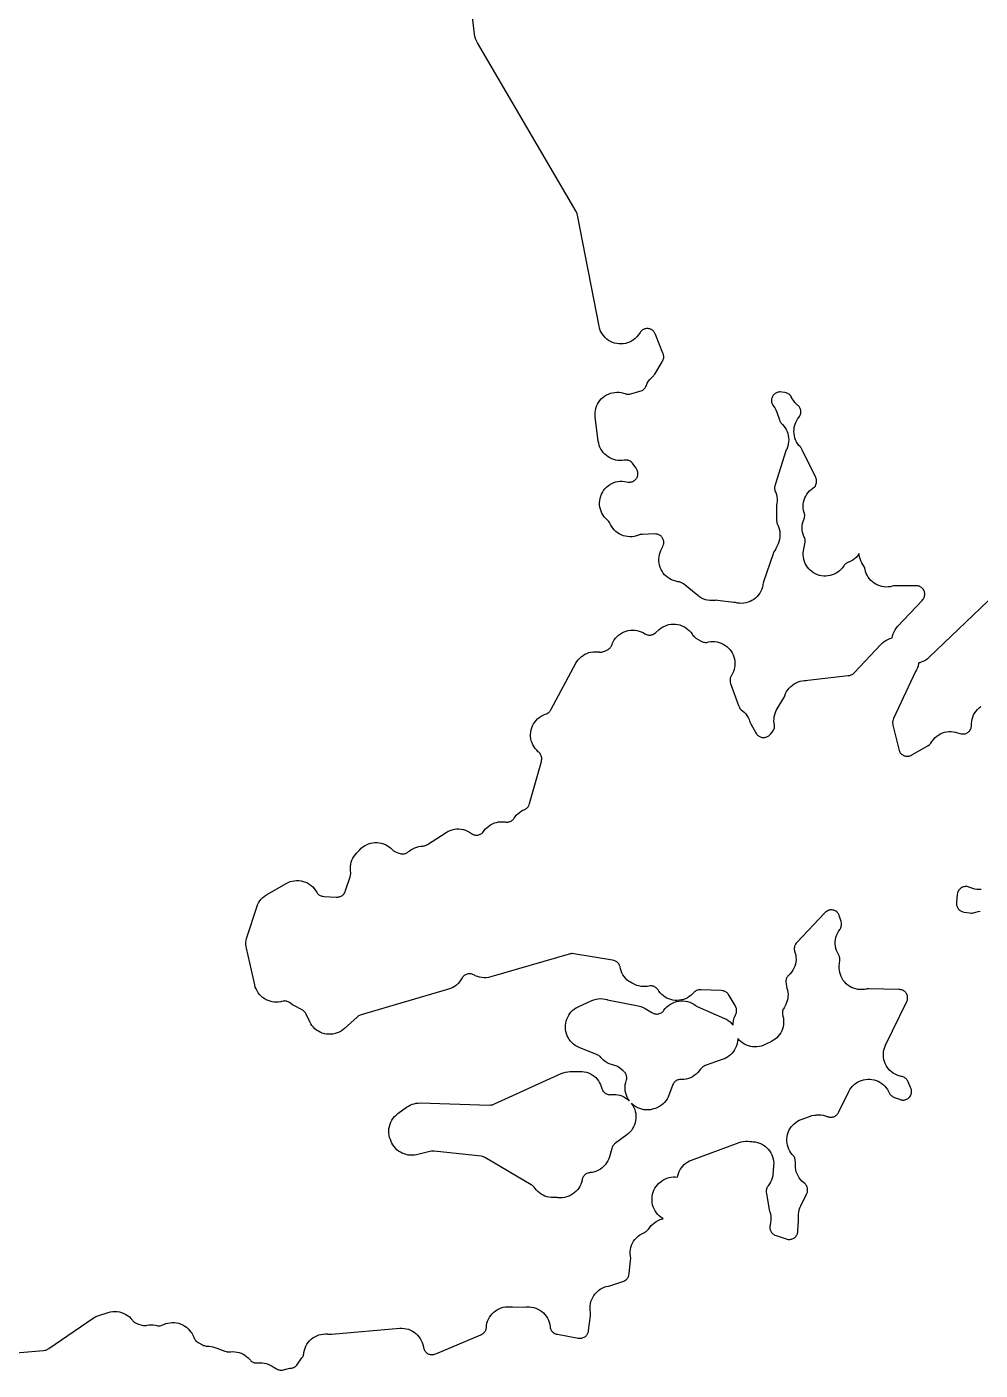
# Model space of a CAD drawing. Header units: metres. Extents: x 0 to 400, y 0 to 202.
# Drawn here: x 344.25 to 372.25, y 122.13 to 161.58 of the extents above; entities that cross this region are included whole.
import ezdxf

# ---------------------------------------------------------------- set-up
doc = ezdxf.new("R2010")
doc.units = ezdxf.units.M

msp = doc.modelspace()

# ---------------------------------------------------------------- linework, layer by layer
for points in [[(343.338, 122.5886), (344.738, 122.7046), (344.779, 122.7106), (344.807, 122.7176), (344.832, 122.7266), (344.857, 122.7386), (344.894, 122.7606), (346.193, 123.6506), (346.248, 123.6846), (346.307, 123.7126), (346.368, 123.7346), (346.643, 123.8196), (346.707, 123.8356), (346.772, 123.8456), (346.838, 123.8486), (346.904, 123.8446), (346.969, 123.8346), (347.033, 123.8176), (347.095, 123.7936), (347.154, 123.7646), (347.209, 123.7286), (347.261, 123.6876), (347.308, 123.6416), (347.351, 123.5916), (347.361, 123.5776), (347.38, 123.5576), (347.4, 123.5396), (347.418, 123.5256), (347.443, 123.5116), (347.464, 123.5016), (347.499, 123.4896), (347.63, 123.4496), (347.67, 123.4396), (347.693, 123.4366), (347.717, 123.4356), (347.741, 123.4366), (347.769, 123.4406), (347.785, 123.4446), (347.845, 123.4526), (347.905, 123.4556), (347.965, 123.4526), (348.025, 123.4446), (348.065, 123.4346), (348.098, 123.4296), (348.126, 123.4276), (348.146, 123.4276), (348.17, 123.4306), (348.193, 123.4356), (348.216, 123.4436), (348.263, 123.4646), (348.27, 123.4676), (348.273, 123.4696), (348.333, 123.4926), (348.395, 123.5096), (348.458, 123.5206), (348.522, 123.5256), (348.586, 123.5236), (348.65, 123.5156), (348.713, 123.5016), (348.773, 123.4806), (348.832, 123.4546), (348.888, 123.4226), (348.94, 123.3856), (348.988, 123.3426), (349.032, 123.2956), (349.071, 123.2446), (349.082, 123.2286), (349.118, 123.1686), (349.144, 123.1126), (349.148, 123.1056), (349.152, 123.0946), (349.168, 123.0576), (349.181, 123.0346), (349.193, 123.0166), (349.208, 122.9996), (349.231, 122.9776), (349.251, 122.9626), (349.283, 122.9416), (349.408, 122.8706), (349.443, 122.8536), (349.465, 122.8456), (349.492, 122.8376), (349.519, 122.8326), (349.537, 122.8316), (349.544, 122.8316), (349.602, 122.8306), (349.66, 122.8236), (349.717, 122.8126), (349.772, 122.7956), (349.826, 122.7746), (349.827, 122.7736), (350.069, 122.6836), (350.106, 122.6716), (350.131, 122.6666), (350.158, 122.6636), (350.183, 122.6626), (350.239, 122.6676), (350.297, 122.6706), (350.299, 122.6706), (350.362, 122.6676), (350.424, 122.6586), (350.485, 122.6436), (350.544, 122.6226), (350.601, 122.5956), (350.656, 122.5636), (350.706, 122.5266), (350.753, 122.4846), (350.796, 122.4386), (350.815, 122.4156), (350.831, 122.3996), (350.851, 122.3836), (350.871, 122.3716), (350.893, 122.3596), (350.916, 122.3506), (350.938, 122.3446), (350.963, 122.3396), (350.987, 122.3376), (351.013, 122.3386), (351.032, 122.3406), (351.095, 122.3446), (351.158, 122.3426), (351.221, 122.3346), (351.282, 122.3206), (351.342, 122.2996), (351.4, 122.2746), (351.455, 122.2426), (351.489, 122.2206), (351.583, 122.1676), (351.619, 122.1486), (351.641, 122.1396), (351.665, 122.1326), (351.687, 122.1286), (351.71, 122.1266), (351.738, 122.1276), (351.761, 122.1296), (351.786, 122.1346), (351.828, 122.1476), (351.843, 122.1516), (351.866, 122.1596), (351.936, 122.1756), (351.978, 122.1796), (351.985, 122.1806), (352.032, 122.1866), (352.055, 122.1916), (352.078, 122.1996), (352.099, 122.2086), (352.121, 122.2216), (352.143, 122.2376), (352.16, 122.2516), (352.177, 122.2696), (352.202, 122.3026), (352.331, 122.4866), (352.352, 122.5186), (352.363, 122.5416), (352.372, 122.5656), (352.379, 122.5886), (352.383, 122.6126), (352.387, 122.6486), (352.401, 122.7116), (352.421, 122.7726), (352.447, 122.8316), (352.478, 122.8886), (352.515, 122.9406), (352.557, 122.9896), (352.604, 123.0346), (352.655, 123.0746), (352.709, 123.1086), (352.767, 123.1376), (352.828, 123.1606), (352.89, 123.1766), (352.954, 123.1876), (353.018, 123.1916), (353.082, 123.1896), (353.114, 123.1846), (353.152, 123.1826), (353.195, 123.1836), (355.202, 123.3546), (355.266, 123.3566), (355.331, 123.3526), (355.394, 123.3416), (355.456, 123.3256), (355.517, 123.3026), (355.574, 123.2736), (355.629, 123.2396), (355.679, 123.1996), (355.726, 123.1556), (355.768, 123.1066), (355.805, 123.0546), (355.837, 122.9986), (355.863, 122.9396), (355.882, 122.8776), (355.896, 122.8156), (355.901, 122.7836), (355.908, 122.7586), (355.917, 122.7346), (355.928, 122.7126), (355.941, 122.6906), (355.956, 122.6706), (355.97, 122.6546), (355.989, 122.6386), (356.011, 122.6216), (356.032, 122.6096), (356.053, 122.5996), (356.077, 122.5916), (356.1, 122.5856), (356.125, 122.5826), (356.15, 122.5816), (356.173, 122.5826), (356.201, 122.5876), (356.223, 122.5926), (356.259, 122.6056), (357.582, 123.1646), (357.617, 123.1806), (357.637, 123.1926), (357.655, 123.2066), (357.674, 123.2246), (357.692, 123.2436), (357.706, 123.2616), (357.718, 123.2816), (357.728, 123.3026), (357.737, 123.3276), (357.743, 123.3516), (357.747, 123.3726), (357.747, 123.3756), (357.753, 123.4396), (357.766, 123.5026), (357.785, 123.5636), (357.81, 123.6226), (357.84, 123.6796), (357.876, 123.7326), (357.917, 123.7816), (357.963, 123.8266), (358.013, 123.8666), (358.067, 123.9016), (358.124, 123.9316), (358.183, 123.9556), (358.245, 123.9736), (358.308, 123.9846), (358.372, 123.9906), (358.436, 123.9896), (358.511, 123.9846), (358.856, 123.9806), (358.92, 123.9836), (358.93, 123.9836), (358.946, 123.9856), (359.011, 123.9856), (359.076, 123.9786), (359.14, 123.9646), (359.202, 123.9446), (359.262, 123.9186), (359.319, 123.8866), (359.372, 123.8496), (359.421, 123.8066), (359.466, 123.7586), (359.506, 123.7076), (359.54, 123.6516), (359.569, 123.5936), (359.591, 123.5326), (359.608, 123.4696), (359.618, 123.4046), (359.618, 123.3976), (359.624, 123.3706), (359.632, 123.3436), (359.64, 123.3226), (359.65, 123.3026), (359.663, 123.2826), (359.679, 123.2636), (359.696, 123.2456), (359.715, 123.2296), (359.733, 123.2166), (359.752, 123.2056), (359.777, 123.1946), (359.8, 123.1866), (359.837, 123.1786), (360.442, 123.0686), (360.481, 123.0626), (360.502, 123.0626), (360.527, 123.0636), (360.551, 123.0676), (360.574, 123.0736), (360.594, 123.0806), (360.617, 123.0916), (360.639, 123.1036), (360.657, 123.1176), (360.676, 123.1336), (360.69, 123.1496), (360.708, 123.1726), (360.72, 123.1916), (360.729, 123.2106), (360.739, 123.2346), (360.744, 123.2556), (360.751, 123.2956), (360.808, 123.7256), (360.811, 123.7636), (360.811, 123.7856), (360.808, 123.8126), (360.807, 123.8176), (360.796, 123.8826), (360.792, 123.9476), (360.795, 124.0136), (360.804, 124.0776), (360.82, 124.1416), (360.842, 124.2036), (360.87, 124.2626), (360.904, 124.3186), (360.943, 124.3706), (360.988, 124.4186), (361.037, 124.4626), (361.09, 124.5006), (361.147, 124.5326), (361.207, 124.5596), (361.269, 124.5796), (361.327, 124.5926), (361.333, 124.5936), (361.371, 124.6036), (361.752, 124.7266), (361.788, 124.7406), (361.808, 124.7506), (361.832, 124.7646), (361.851, 124.7786), (361.867, 124.7936), (361.883, 124.8116), (361.896, 124.8286), (361.908, 124.8506), (361.92, 124.8736), (361.929, 124.8976), (361.934, 124.9166), (361.94, 124.9546), (361.984, 125.3526), (361.987, 125.3946), (361.986, 125.4176), (361.979, 125.4696), (361.979, 125.4716), (361.979, 125.4726), (361.973, 125.5376), (361.973, 125.6026), (361.98, 125.6686), (361.994, 125.7326), (362.014, 125.7946), (362.041, 125.8556), (362.073, 125.9126), (362.111, 125.9656), (362.154, 126.0156), (362.202, 126.0606), (362.255, 126.0996), (362.311, 126.1346), (362.37, 126.1626), (362.406, 126.1776), (362.426, 126.1886), (362.445, 126.2016), (362.465, 126.2186), (362.484, 126.2376), (362.508, 126.2666), (362.548, 126.3206), (362.589, 126.3706), (362.634, 126.4156), (362.684, 126.4566), (362.737, 126.4926), (362.794, 126.5226), (362.854, 126.5476), (362.915, 126.5656), (362.945, 126.5716), (362.927, 126.5816), (362.875, 126.6166), (362.826, 126.6566), (362.782, 126.7016), (362.742, 126.7496), (362.707, 126.8026), (362.704, 126.8076), (362.675, 126.8626), (362.65, 126.9206), (362.632, 126.9806), (362.619, 127.0426), (362.613, 127.1056), (362.613, 127.1686), (362.618, 127.2306), (362.63, 127.2926), (362.648, 127.3526), (362.671, 127.4116), (362.7, 127.4676), (362.735, 127.5196), (362.774, 127.5696), (362.818, 127.6146), (362.833, 127.6286), (362.882, 127.6696), (362.935, 127.7066), (362.992, 127.7376), (363.051, 127.7626), (363.112, 127.7816), (363.176, 127.7946), (363.24, 127.8016), (363.304, 127.8016), (363.362, 127.7966), (363.37, 127.8366), (363.387, 127.8976), (363.411, 127.9576), (363.44, 128.0146), (363.475, 128.0676), (363.515, 128.1176), (363.559, 128.1636), (363.608, 128.2046), (363.661, 128.2416), (363.717, 128.2726), (363.776, 128.2976), (365.17, 128.8136), (365.232, 128.8326), (365.295, 128.8456), (365.36, 128.8526), (365.424, 128.8526), (365.489, 128.8466), (365.545, 128.8386), (365.581, 128.8366), (365.644, 128.8286), (365.707, 128.8156), (365.768, 128.7956), (365.827, 128.7706), (365.883, 128.7386), (365.935, 128.7026), (365.984, 128.6606), (366.028, 128.6146), (366.068, 128.5636), (366.102, 128.5096), (366.131, 128.4526), (366.154, 128.3926), (366.171, 128.3316), (366.182, 128.2676), (366.187, 128.2046), (366.185, 128.1396), (366.177, 128.0766), (366.169, 128.0286), (366.167, 128.0036), (366.168, 127.9596), (366.166, 127.8956), (366.158, 127.8316), (366.144, 127.7686), (366.124, 127.7086), (366.098, 127.6496), (366.066, 127.5936), (366.029, 127.5416), (366.012, 127.5196), (365.999, 127.5006), (365.988, 127.4786), (365.979, 127.4536), (365.972, 127.4296), (365.968, 127.4036), (365.966, 127.3806), (365.967, 127.3566), (365.972, 127.3146), (366.057, 126.8316), (366.066, 126.7926), (366.073, 126.7746), (366.09, 126.7126), (366.102, 126.6496), (366.107, 126.5856), (366.106, 126.5226), (366.098, 126.4586), (366.084, 126.3966), (366.079, 126.3776), (366.075, 126.3536), (366.074, 126.3316), (366.075, 126.3066), (366.078, 126.2786), (366.083, 126.2556), (366.091, 126.2326), (366.101, 126.2096), (366.112, 126.1906), (366.127, 126.1696), (366.143, 126.1506), (366.161, 126.1336), (366.18, 126.1186), (366.202, 126.1046), (366.224, 126.0936), (366.26, 126.0796), (366.549, 125.9826), (366.587, 125.9726), (366.613, 125.9676), (366.639, 125.9656), (366.664, 125.9666), (366.687, 125.9686), (366.708, 125.9726), (366.733, 125.9806), (366.757, 125.9906), (366.774, 125.9996), (366.797, 126.0156), (366.816, 126.0316), (366.83, 126.0456), (366.845, 126.0626), (366.861, 126.0876), (366.873, 126.1096), (366.882, 126.1286), (366.889, 126.1506), (366.894, 126.1756), (366.899, 126.2156), (366.919, 126.5136), (366.919, 126.5516), (366.917, 126.5786), (366.915, 126.6036), (366.912, 126.6426), (366.914, 126.7056), (366.921, 126.7696), (366.935, 126.8316), (366.955, 126.8916), (366.981, 126.9496), (367.152, 127.2926), (367.169, 127.3296), (367.177, 127.3546), (367.182, 127.3766), (367.184, 127.4006), (367.185, 127.4296), (367.183, 127.4536), (367.178, 127.4776), (367.171, 127.5026), (367.162, 127.5246), (367.15, 127.5486), (367.136, 127.5686), (367.119, 127.5896), (367.103, 127.6056), (367.065, 127.6356), (367.017, 127.6786), (366.974, 127.7256), (366.935, 127.7776), (366.902, 127.8326), (366.874, 127.8906), (366.852, 127.9506), (366.837, 128.0126), (366.827, 128.0766), (366.824, 128.1406), (366.824, 128.2446), (366.822, 128.2856), (366.818, 128.3096), (366.813, 128.3306), (366.804, 128.3546), (366.794, 128.3776), (366.782, 128.3976), (366.767, 128.4176), (366.734, 128.4556), (366.695, 128.5046), (366.661, 128.5576), (366.632, 128.6126), (366.608, 128.6716), (366.591, 128.7316), (366.579, 128.7936), (366.574, 128.8556), (366.574, 128.9186), (366.581, 128.9806), (366.593, 129.0426), (366.611, 129.1026), (366.636, 129.1606), (366.665, 129.2156), (366.7, 129.2686), (366.74, 129.3166), (366.784, 129.3616), (366.833, 129.4016), (366.885, 129.4366), (366.94, 129.4666), (366.998, 129.4906), (367.235, 129.5776), (367.309, 129.6006), (367.386, 129.6136), (367.413, 129.6166), (367.445, 129.6216), (367.51, 129.6256), (367.574, 129.6226), (367.638, 129.6146), (367.701, 129.5986), (367.762, 129.5776), (367.782, 129.5696), (367.806, 129.5626), (367.831, 129.5566), (367.855, 129.5546), (367.879, 129.5546), (367.903, 129.5566), (367.925, 129.5616), (367.949, 129.5686), (367.974, 129.5786), (367.995, 129.5896), (368.013, 129.6016), (368.034, 129.6186), (368.052, 129.6356), (368.065, 129.6516), (368.081, 129.6746), (368.102, 129.7116), (368.398, 130.3126), (368.428, 130.3676), (368.464, 130.4196), (368.504, 130.4676), (368.549, 130.5116), (368.598, 130.5506), (368.65, 130.5846), (368.706, 130.6146), (368.764, 130.6376), (368.824, 130.6556), (368.886, 130.6676), (368.948, 130.6736), (369.011, 130.6736), (369.073, 130.6676), (369.135, 130.6556), (369.195, 130.6376), (369.253, 130.6136), (369.309, 130.5846), (369.361, 130.5496), (369.41, 130.5106), (369.455, 130.4666), (369.495, 130.4186), (369.531, 130.3666), (369.561, 130.3116), (369.577, 130.2756), (369.589, 130.2516), (369.602, 130.2316), (369.617, 130.2136), (369.635, 130.1946), (369.653, 130.1796), (369.672, 130.1666), (369.696, 130.1526), (369.732, 130.1366), (369.88, 130.0806), (369.919, 130.0676), (369.947, 130.0616), (369.973, 130.0586), (369.996, 130.0586), (370.018, 130.0596), (370.044, 130.0646), (370.065, 130.0706), (370.089, 130.0806), (370.114, 130.0926), (370.133, 130.1056), (370.152, 130.1196), (370.169, 130.1366), (370.187, 130.1586), (370.202, 130.1796), (370.212, 130.1986), (370.222, 130.2206), (370.229, 130.2426), (370.234, 130.2676), (370.237, 130.2936), (370.238, 130.3196), (370.236, 130.3466), (370.232, 130.3676), (370.225, 130.3896), (370.21, 130.4286), (370.134, 130.5936), (370.115, 130.6306), (370.1, 130.6526), (370.085, 130.6716), (370.068, 130.6886), (370.049, 130.7046), (370.03, 130.7176), (370.007, 130.7306), (369.983, 130.7396), (369.962, 130.7466), (369.929, 130.7536), (369.868, 130.7686), (369.81, 130.7896), (369.753, 130.8156), (369.7, 130.8476), (369.649, 130.8846), (369.603, 130.9256), (369.56, 130.9716), (369.522, 131.0206), (369.49, 131.0736), (369.462, 131.1296), (369.44, 131.1886), (369.423, 131.2486), (369.413, 131.3096), (369.408, 131.3716), (369.41, 131.4346), (369.417, 131.4966), (369.43, 131.5576), (369.449, 131.6166), (369.474, 131.6736), (370.091, 132.9316), (370.107, 132.9696), (370.114, 132.9906), (370.119, 133.0176), (370.122, 133.0426), (370.122, 133.0646), (370.119, 133.0936), (370.115, 133.1176), (370.108, 133.1386), (370.097, 133.1646), (370.084, 133.1886), (370.071, 133.2076), (370.056, 133.2256), (370.037, 133.2446), (370.018, 133.2596), (369.998, 133.2726), (369.972, 133.2856), (369.95, 133.2936), (369.924, 133.3006), (369.9, 133.3056), (369.861, 133.3076), (368.986, 133.3256), (368.943, 133.3236), (368.923, 133.3216), (368.917, 133.3196), (368.854, 133.3076), (368.789, 133.3016), (368.725, 133.3016), (368.661, 133.3086), (368.597, 133.3216), (368.536, 133.3406), (368.476, 133.3656), (368.42, 133.3976), (368.367, 133.4336), (368.317, 133.4756), (368.272, 133.5216), (368.232, 133.5726), (368.197, 133.6266), (368.168, 133.6846), (368.145, 133.7446), (368.128, 133.8066), (368.117, 133.8706), (368.112, 133.9356), (368.114, 133.9996), (368.127, 134.1626), (368.128, 134.2016), (368.127, 134.2246), (368.122, 134.2516), (368.117, 134.2726), (368.108, 134.2946), (368.097, 134.3186), (368.088, 134.3336), (368.057, 134.3906), (368.032, 134.4506), (368.013, 134.5126), (368, 134.5756), (367.994, 134.6406), (367.994, 134.7056), (368.001, 134.7706), (368.014, 134.8336), (368.033, 134.8956), (368.059, 134.9556), (368.09, 135.0126), (368.127, 135.0656), (368.137, 135.0776), (368.147, 135.0936), (368.158, 135.1186), (368.167, 135.1426), (368.173, 135.1646), (368.178, 135.1926), (368.179, 135.2176), (368.179, 135.2396), (368.175, 135.2636), (368.166, 135.3046), (368.125, 135.4476), (368.112, 135.4846), (368.1, 135.5096), (368.088, 135.5306), (368.074, 135.5496), (368.058, 135.5676), (368.039, 135.5846), (368.014, 135.6036), (367.995, 135.6156), (367.974, 135.6246), (367.95, 135.6336), (367.924, 135.6396), (367.899, 135.6436), (367.878, 135.6436), (367.849, 135.6416), (367.825, 135.6386), (367.802, 135.6316), (367.776, 135.6216), (367.755, 135.6116), (367.735, 135.5986), (367.712, 135.5816), (367.681, 135.5516), (366.872, 134.6936), (366.845, 134.6626), (366.829, 134.6396), (366.817, 134.6176), (366.807, 134.5956), (366.8, 134.5766), (366.795, 134.5516), (366.792, 134.5246), (366.791, 134.5006), (366.792, 134.4776), (366.796, 134.4546), (366.8, 134.4396), (366.801, 134.4366), (366.82, 134.3766), (366.834, 134.3126), (366.842, 134.2476), (366.843, 134.1826), (366.837, 134.1176), (366.825, 134.0526), (366.806, 133.9906), (366.781, 133.9296), (366.75, 133.8716), (366.713, 133.8176), (366.671, 133.7676), (366.625, 133.7216), (366.616, 133.7136), (366.604, 133.7006), (366.588, 133.6796), (366.574, 133.6556), (366.564, 133.6356), (366.556, 133.6156), (366.55, 133.5926), (366.546, 133.5676), (366.545, 133.5436), (366.545, 133.5216), (366.55, 133.4836), (366.566, 133.3876), (366.576, 133.3456), (366.577, 133.3416), (366.593, 133.2826), (366.603, 133.2226), (366.608, 133.1606), (366.607, 133.0996), (366.6, 133.0386), (366.587, 132.9776), (366.568, 132.9196), (366.544, 132.8626), (366.515, 132.8086), (366.491, 132.7726), (366.471, 132.7386), (366.46, 132.7166), (366.453, 132.6966), (366.447, 132.6696), (366.443, 132.6446), (366.442, 132.6226), (366.443, 132.5966), (366.447, 132.5726), (366.46, 132.5226), (366.472, 132.4606), (366.479, 132.3986), (366.479, 132.3366), (366.474, 132.2736), (366.463, 132.2126), (366.445, 132.1516), (366.422, 132.0936), (366.393, 132.0376), (366.36, 131.9856), (366.321, 131.9366), (366.277, 131.8906), (366.23, 131.8506), (366.179, 131.8146), (366.124, 131.7836), (365.934, 131.6876), (365.877, 131.6616), (365.817, 131.6416), (365.756, 131.6276), (365.694, 131.6196), (365.631, 131.6176), (365.568, 131.6216), (365.506, 131.6316), (365.446, 131.6476), (365.387, 131.6696), (365.33, 131.6976), (365.277, 131.7306), (365.227, 131.7676), (365.181, 131.8106), (365.139, 131.8576), (365.129, 131.8716), (365.129, 131.8426), (365.123, 131.7786), (365.111, 131.7156), (365.093, 131.6536), (365.069, 131.5936), (365.039, 131.5366), (365.004, 131.4836), (364.964, 131.4336), (364.918, 131.3876), (364.869, 131.3466), (364.815, 131.3106), (364.759, 131.2806), (364.699, 131.2556), (364.179, 131.0696), (364.145, 131.0556), (364.123, 131.0436), (364.104, 131.0306), (364.085, 131.0166), (364.067, 130.9986), (364.042, 130.9686), (363.998, 130.9136), (363.955, 130.8636), (363.908, 130.8186), (363.856, 130.7786), (363.8, 130.7446), (363.742, 130.7156), (363.68, 130.6936), (363.617, 130.6766), (363.552, 130.6666), (363.487, 130.6636), (363.443, 130.6636), (363.418, 130.6616), (363.395, 130.6566), (363.371, 130.6496), (363.348, 130.6406), (363.327, 130.6296), (363.308, 130.6156), (363.287, 130.5996), (363.269, 130.5816), (363.253, 130.5616), (363.241, 130.5436), (363.228, 130.5206), (363.213, 130.4836), (363.111, 130.2036), (363.086, 130.1456), (363.056, 130.0896), (363.021, 130.0376), (362.981, 129.9886), (362.936, 129.9446), (362.887, 129.9046), (362.834, 129.8696), (362.778, 129.8396), (362.72, 129.8156), (362.659, 129.7966), (362.627, 129.7886), (362.565, 129.7766), (362.501, 129.7706), (362.437, 129.7706), (362.374, 129.7766), (362.312, 129.7896), (362.251, 129.8076), (362.192, 129.8326), (362.136, 129.8626), (362.083, 129.8976), (362.034, 129.9386), (362.009, 129.9636), (362.019, 129.9506), (362.053, 129.8976), (362.082, 129.8426), (362.105, 129.7836), (362.122, 129.7236), (362.133, 129.6626), (362.139, 129.5996), (362.138, 129.5376), (362.137, 129.5206), (362.13, 129.4576), (362.117, 129.3946), (362.098, 129.3346), (362.073, 129.2756), (362.042, 129.2196), (362.007, 129.1676), (361.966, 129.1186), (361.92, 129.0736), (361.871, 129.0346), (361.544, 128.7976), (361.514, 128.7726), (361.498, 128.7576), (361.481, 128.7376), (361.467, 128.7186), (361.457, 128.6996), (361.446, 128.6746), (361.432, 128.6376), (361.361, 128.3916), (361.34, 128.3306), (361.313, 128.2716), (361.28, 128.2156), (361.242, 128.1636), (361.198, 128.1156), (361.15, 128.0716), (361.098, 128.0336), (361.042, 127.9996), (360.984, 127.9726), (360.922, 127.9516), (360.859, 127.9356), (360.795, 127.9266), (360.779, 127.9256), (360.754, 127.9206), (360.728, 127.9136), (360.703, 127.9036), (360.682, 127.8926), (360.663, 127.8806), (360.642, 127.8636), (360.624, 127.8466), (360.608, 127.8276), (360.595, 127.8086), (360.583, 127.7876), (360.572, 127.7606), (360.565, 127.7366), (360.557, 127.7016), (360.541, 127.6406), (360.52, 127.5816), (360.492, 127.5246), (360.459, 127.4706), (360.421, 127.4196), (360.378, 127.3736), (360.331, 127.3316), (360.28, 127.2936), (360.226, 127.2616), (360.168, 127.2346), (360.109, 127.2136), (360.047, 127.1986), (359.985, 127.1896), (359.922, 127.1866), (359.858, 127.1896), (359.841, 127.1926), (359.836, 127.1936), (359.788, 127.1986), (359.768, 127.1986), (359.707, 127.1956), (359.646, 127.1986), (359.585, 127.2066), (359.525, 127.2206), (359.467, 127.2406), (359.411, 127.2656), (359.357, 127.2966), (359.307, 127.3316), (359.26, 127.3716), (359.218, 127.4156), (359.179, 127.4636), (359.153, 127.4996), (359.135, 127.5206), (359.12, 127.5346), (359.102, 127.5496), (359.068, 127.5716), (357.723, 128.3646), (357.684, 128.3856), (357.661, 128.3946), (357.636, 128.4006), (357.592, 128.4076), (356.21, 128.5546), (356.162, 128.5566), (356.135, 128.5546), (356.09, 128.5466), (355.7, 128.4546), (355.639, 128.4436), (355.577, 128.4386), (355.515, 128.4386), (355.454, 128.4446), (355.393, 128.4576), (355.334, 128.4756), (355.276, 128.4986), (355.222, 128.5276), (355.17, 128.5616), (355.121, 128.6006), (355.077, 128.6436), (355.037, 128.6906), (355.002, 128.7416), (354.971, 128.7956), (354.97, 128.7976), (354.948, 128.8466), (354.928, 128.8966), (354.907, 128.9596), (354.892, 129.0236), (354.884, 129.0886), (354.882, 129.1546), (354.887, 129.2206), (354.899, 129.2846), (354.917, 129.3486), (354.942, 129.4096), (354.972, 129.4676), (355.009, 129.5226), (355.05, 129.5736), (355.097, 129.6196), (355.148, 129.6616), (355.406, 129.8496), (355.457, 129.8826), (355.511, 129.9116), (355.567, 129.9346), (355.626, 129.9526), (355.685, 129.9656), (355.746, 129.9726), (355.807, 129.9736), (357.844, 129.9136), (357.881, 129.9146), (357.908, 129.9176), (357.929, 129.9216), (357.952, 129.9286), (357.99, 129.9436), (359.946, 130.8366), (360.008, 130.8616), (360.073, 130.8796), (360.139, 130.8916), (360.206, 130.8956), (360.499, 130.8996), (360.562, 130.8976), (360.625, 130.8886), (360.686, 130.8746), (360.746, 130.8546), (360.804, 130.8286), (360.859, 130.7966), (360.91, 130.7596), (360.958, 130.7186), (361.001, 130.6726), (361.04, 130.6226), (361.073, 130.5686), (361.101, 130.5126), (361.124, 130.4536), (361.139, 130.4006), (361.141, 130.3926), (361.146, 130.3776), (361.155, 130.3576), (361.167, 130.3356), (361.182, 130.3136), (361.197, 130.2966), (361.215, 130.2786), (361.237, 130.2616), (361.254, 130.2506), (361.274, 130.2406), (361.3, 130.2296), (361.325, 130.2226), (361.345, 130.2186), (361.37, 130.2166), (361.397, 130.2176), (361.421, 130.2196), (361.483, 130.2236), (361.546, 130.2216), (361.608, 130.2126), (361.669, 130.1986), (361.728, 130.1786), (361.785, 130.1536), (361.839, 130.1216), (361.89, 130.0856), (361.938, 130.0446), (361.947, 130.0356), (361.913, 130.0866), (361.883, 130.1426), (361.859, 130.2016), (361.841, 130.2626), (361.829, 130.3256), (361.823, 130.3886), (361.823, 130.4526), (361.829, 130.5156), (361.842, 130.5786), (361.854, 130.6156), (361.864, 130.6546), (361.869, 130.6786), (361.871, 130.7056), (361.87, 130.7316), (361.868, 130.7546), (361.863, 130.7766), (361.857, 130.7976), (361.847, 130.8206), (361.834, 130.8446), (361.821, 130.8646), (361.806, 130.8816), (361.788, 130.8996), (361.757, 130.9266), (361.628, 131.0226), (361.596, 131.0446), (361.575, 131.0556), (361.551, 131.0656), (361.523, 131.0736), (361.484, 131.0816), (361.419, 131.0986), (361.356, 131.1216), (361.296, 131.1516), (361.239, 131.1876), (361.186, 131.2296), (361.138, 131.2766), (361.125, 131.2926), (361.118, 131.3006), (361.086, 131.3356), (361.067, 131.3526), (361.049, 131.3656), (361.026, 131.3786), (360.986, 131.3976), (360.471, 131.6076), (360.414, 131.6336), (360.36, 131.6656), (360.31, 131.7026), (360.263, 131.7446), (360.22, 131.7906), (360.182, 131.8406), (360.149, 131.8936), (360.121, 131.9496), (360.099, 132.0086), (360.083, 132.0696), (360.073, 132.1306), (360.068, 132.1936), (360.07, 132.2566), (360.078, 132.3186), (360.091, 132.3796), (360.111, 132.4396), (360.136, 132.4966), (360.167, 132.5516), (360.202, 132.6026), (360.243, 132.6506), (360.288, 132.6946), (360.337, 132.7336), (360.39, 132.7676), (360.445, 132.7966), (360.841, 132.9786), (360.903, 133.0036), (360.968, 133.0216), (361.034, 133.0326), (361.1, 133.0376), (361.167, 133.0356), (361.233, 133.0266), (361.284, 133.0136), (361.298, 133.0106), (361.308, 133.0076), (361.352, 132.9966), (362.21, 132.8246), (362.281, 132.8066), (362.35, 132.7796), (362.416, 132.7456), (362.612, 132.6276), (362.649, 132.6086), (362.669, 132.5996), (362.688, 132.5946), (362.717, 132.5886), (362.741, 132.5856), (362.764, 132.5856), (362.79, 132.5876), (362.812, 132.5916), (362.835, 132.5986), (362.857, 132.6066), (362.878, 132.6176), (362.898, 132.6306), (362.918, 132.6466), (362.937, 132.6646), (362.953, 132.6836), (362.964, 132.6986), (363.004, 132.7506), (363.05, 132.7976), (363.1, 132.8396), (363.154, 132.8766), (363.211, 132.9076), (363.271, 132.9336), (363.334, 132.9526), (363.398, 132.9656), (363.463, 132.9716), (363.529, 132.9716), (363.594, 132.9646), (363.658, 132.9516), (363.72, 132.9316), (363.78, 132.9056), (363.837, 132.8736), (363.878, 132.8456), (363.904, 132.8296), (363.941, 132.8106), (364.742, 132.4586), (364.799, 132.4306), (364.854, 132.3956), (364.904, 132.3566), (364.951, 132.3116), (364.993, 132.2626), (364.994, 132.2606), (364.994, 132.2636), (364.997, 132.3266), (365.006, 132.3886), (365.021, 132.4496), (365.041, 132.5086), (365.068, 132.5656), (365.076, 132.5826), (365.085, 132.6026), (365.092, 132.6276), (365.097, 132.6526), (365.099, 132.6766), (365.099, 132.7006), (365.097, 132.7236), (365.091, 132.7496), (365.085, 132.7706), (365.075, 132.7956), (365.056, 132.8326), (364.877, 133.1336), (364.853, 133.1686), (364.836, 133.1896), (364.819, 133.2066), (364.8, 133.2226), (364.78, 133.2346), (364.756, 133.2476), (364.733, 133.2576), (364.709, 133.2646), (364.687, 133.2696), (364.646, 133.2726), (364.052, 133.2986), (364.013, 133.2986), (363.99, 133.2956), (363.962, 133.2906), (363.939, 133.2826), (363.918, 133.2746), (363.896, 133.2626), (363.876, 133.2476), (363.854, 133.2306), (363.824, 133.1986), (363.814, 133.1886), (363.803, 133.1756), (363.757, 133.1336), (363.707, 133.0966), (363.653, 133.0636), (363.597, 133.0366), (363.538, 133.0146), (363.478, 132.9986), (363.416, 132.9886), (363.354, 132.9846), (363.291, 132.9866), (363.229, 132.9946), (363.168, 133.0086), (363.109, 133.0286), (363.052, 133.0536), (362.998, 133.0846), (362.946, 133.1206), (362.899, 133.1606), (362.855, 133.2056), (362.817, 133.2546), (362.791, 133.2946), (362.774, 133.3176), (362.756, 133.3376), (362.736, 133.3556), (362.717, 133.3696), (362.698, 133.3806), (362.676, 133.3916), (362.653, 133.3996), (362.63, 133.4056), (362.603, 133.4096), (362.578, 133.4106), (362.554, 133.4096), (362.522, 133.4046), (362.485, 133.3976), (362.42, 133.3906), (362.355, 133.3906), (362.291, 133.3966), (362.227, 133.4096), (362.165, 133.4276), (362.105, 133.4536), (362.034, 133.4876), (361.978, 133.5176), (361.926, 133.5526), (361.877, 133.5926), (361.832, 133.6376), (361.792, 133.6876), (361.757, 133.7396), (361.728, 133.7956), (361.703, 133.8546), (361.685, 133.9156), (361.674, 133.9736), (361.673, 133.9776), (361.669, 133.9916), (361.66, 134.0146), (361.649, 134.0366), (361.635, 134.0596), (361.618, 134.0816), (361.602, 134.0976), (361.583, 134.1146), (361.563, 134.1286), (361.544, 134.1386), (361.518, 134.1506), (361.493, 134.1586), (361.454, 134.1666), (360.316, 134.3556), (360.281, 134.3596), (360.26, 134.3606), (360.236, 134.3586), (360.213, 134.3556), (360.177, 134.3466), (357.877, 133.6756), (357.813, 133.6606), (357.746, 133.6516), (357.68, 133.6496), (357.613, 133.6546), (357.547, 133.6666), (357.483, 133.6856), (357.422, 133.7106), (357.399, 133.7226), (357.35, 133.7466), (357.326, 133.7556), (357.303, 133.7616), (357.278, 133.7656), (357.252, 133.7676), (357.23, 133.7666), (357.204, 133.7636), (357.181, 133.7576), (357.159, 133.7506), (357.134, 133.7396), (357.111, 133.7256), (357.092, 133.7126), (357.075, 133.6976), (357.058, 133.6786), (357.043, 133.6596), (357.034, 133.6446), (357.001, 133.5866), (356.962, 133.5326), (356.918, 133.4826), (356.869, 133.4366), (356.816, 133.3966), (356.759, 133.3626), (356.698, 133.3346), (356.635, 133.3126), (354.073, 132.5656), (354.04, 132.5536), (354.019, 132.5446), (353.996, 132.5316), (353.978, 132.5196), (353.95, 132.4956), (353.579, 132.1586), (353.53, 132.1186), (353.478, 132.0826), (353.422, 132.0526), (353.363, 132.0286), (353.303, 132.0096), (353.241, 131.9966), (353.177, 131.9906), (353.114, 131.9906), (353.051, 131.9966), (352.989, 132.0086), (352.928, 132.0266), (352.869, 132.0506), (352.813, 132.0796), (352.76, 132.1146), (352.711, 132.1546), (352.665, 132.1996), (352.625, 132.2486), (352.589, 132.3006), (352.559, 132.3566), (352.45, 132.5836), (352.432, 132.6166), (352.419, 132.6356), (352.406, 132.6526), (352.39, 132.6686), (352.371, 132.6846), (352.352, 132.6986), (352.32, 132.7166), (352.113, 132.8236), (352.055, 132.8576), (352.001, 132.8966), (351.992, 132.9046), (351.966, 132.9246), (351.947, 132.9366), (351.924, 132.9476), (351.899, 132.9576), (351.877, 132.9636), (351.854, 132.9676), (351.829, 132.9686), (351.805, 132.9676), (351.781, 132.9646), (351.729, 132.9526), (351.708, 132.9486), (351.703, 132.9476), (351.641, 132.9376), (351.579, 132.9346), (351.516, 132.9376), (351.454, 132.9466), (351.393, 132.9606), (351.334, 132.9816), (351.277, 133.0076), (351.223, 133.0386), (351.172, 133.0756), (351.125, 133.1166), (351.083, 133.1626), (351.044, 133.2126), (351.011, 133.2656), (350.983, 133.3216), (350.961, 133.3796), (350.944, 133.4396), (350.701, 134.5166), (350.691, 134.5746), (350.686, 134.6326), (350.686, 134.6906), (350.691, 134.7486), (350.702, 134.8066), (350.718, 134.8626), (351.003, 135.7276), (351.027, 135.7896), (351.057, 135.8496), (351.094, 135.9056), (351.136, 135.9576), (351.183, 136.0046), (351.235, 136.0476), (351.291, 136.0836), (351.864, 136.4186), (351.922, 136.4496), (351.983, 136.4736), (352.046, 136.4906), (352.11, 136.5026), (352.175, 136.5076), (352.24, 136.5056), (352.305, 136.4976), (352.369, 136.4826), (352.431, 136.4616), (352.49, 136.4346), (352.547, 136.4016), (352.599, 136.3626), (352.648, 136.3196), (352.692, 136.2706), (352.731, 136.2186), (352.764, 136.1616), (352.766, 136.1586), (352.777, 136.1426), (352.792, 136.1246), (352.809, 136.1076), (352.83, 136.0906), (352.849, 136.0776), (352.87, 136.0666), (352.895, 136.0566), (352.916, 136.0506), (352.941, 136.0446), (352.982, 136.0406), (353.339, 136.0226), (353.38, 136.0226), (353.405, 136.0246), (353.429, 136.0296), (353.455, 136.0376), (353.479, 136.0486), (353.499, 136.0596), (353.52, 136.0736), (353.54, 136.0906), (353.557, 136.1076), (353.573, 136.1286), (353.587, 136.1506), (353.598, 136.1706), (353.612, 136.2096), (353.746, 136.6166), (353.757, 136.6556), (353.761, 136.6836), (353.763, 136.7056), (353.762, 136.7326), (353.756, 136.7896), (353.752, 136.8546), (353.755, 136.9186), (353.764, 136.9826), (353.779, 137.0446), (353.8, 137.1056), (353.827, 137.1636), (353.86, 137.2196), (353.899, 137.2706), (353.942, 137.3186), (353.973, 137.3496), (354.026, 137.4086), (354.071, 137.4536), (354.12, 137.4936), (354.172, 137.5296), (354.229, 137.5596), (354.287, 137.5846), (354.348, 137.6026), (354.41, 137.6156), (354.474, 137.6216), (354.537, 137.6216), (354.601, 137.6156), (354.663, 137.6036), (354.724, 137.5856), (354.783, 137.5606), (354.839, 137.5306), (354.892, 137.4956), (354.941, 137.4556), (354.976, 137.4206), (354.986, 137.4106), (355.002, 137.3966), (355.02, 137.3826), (355.044, 137.3696), (355.082, 137.3516), (355.177, 137.3116), (355.218, 137.2976), (355.24, 137.2916), (355.264, 137.2886), (355.293, 137.2876), (355.315, 137.2886), (355.34, 137.2926), (355.366, 137.2996), (355.389, 137.3086), (355.409, 137.3186), (355.432, 137.3336), (355.462, 137.3556), (355.48, 137.3726), (355.531, 137.4106), (355.586, 137.4426), (355.643, 137.4706), (355.703, 137.4916), (355.765, 137.5076), (355.827, 137.5166), (355.88, 137.5186), (355.907, 137.5226), (355.931, 137.5276), (355.953, 137.5346), (355.979, 137.5466), (356.015, 137.5676), (356.566, 137.9206), (356.623, 137.9536), (356.683, 137.9806), (356.746, 138.0006), (356.81, 138.0146), (356.876, 138.0226), (356.942, 138.0226), (357.007, 138.0176), (357.072, 138.0046), (357.135, 137.9856), (357.196, 137.9606), (357.254, 137.9286), (357.308, 137.8916), (357.313, 137.8876), (357.337, 137.8726), (357.357, 137.8626), (357.378, 137.8536), (357.402, 137.8476), (357.426, 137.8426), (357.449, 137.8406), (357.475, 137.8416), (357.501, 137.8436), (357.521, 137.8476), (357.545, 137.8556), (357.568, 137.8646), (357.588, 137.8756), (357.61, 137.8906), (357.629, 137.9056), (357.644, 137.9206), (357.666, 137.9476), (357.684, 137.9716), (357.724, 138.0216), (357.769, 138.0666), (357.818, 138.1066), (357.871, 138.1416), (357.927, 138.1726), (357.985, 138.1966), (358.046, 138.2156), (358.108, 138.2286), (358.171, 138.2346), (358.234, 138.2346), (358.298, 138.2286), (358.327, 138.2246), (358.353, 138.2236), (358.376, 138.2246), (358.399, 138.2276), (358.421, 138.2326), (358.446, 138.2416), (358.471, 138.2536), (358.49, 138.2646), (358.508, 138.2776), (358.527, 138.2936), (358.543, 138.3116), (358.555, 138.3266), (358.56, 138.3336), (358.589, 138.3766), (358.627, 138.4236), (358.67, 138.4666), (358.716, 138.5056), (358.766, 138.5396), (358.818, 138.5696), (358.873, 138.5946), (358.882, 138.5976), (358.897, 138.6056), (358.917, 138.6186), (358.939, 138.6366), (358.955, 138.6526), (358.972, 138.6716), (358.985, 138.6896), (358.996, 138.7106), (359.007, 138.7336), (359.019, 138.7706), (359.362, 140.0046), (359.371, 140.0456), (359.374, 140.0696), (359.374, 140.0936), (359.373, 140.1186), (359.368, 140.1406), (359.361, 140.1666), (359.351, 140.1916), (359.341, 140.2116), (359.327, 140.2336), (359.311, 140.2526), (359.291, 140.2726), (359.273, 140.2876), (359.226, 140.3316), (359.184, 140.3806), (359.147, 140.4336), (359.115, 140.4896), (359.089, 140.5476), (359.068, 140.6096), (359.054, 140.6716), (359.047, 140.7356), (359.045, 140.8006), (359.05, 140.8646), (359.062, 140.9286), (359.079, 140.9906), (359.103, 141.0496), (359.133, 141.1076), (359.168, 141.1616), (359.208, 141.2116), (359.253, 141.2576), (359.303, 141.2986), (359.356, 141.3356), (359.413, 141.3656), (359.472, 141.3906), (359.517, 141.4066), (359.541, 141.4186), (359.561, 141.4296), (359.583, 141.4466), (359.601, 141.4626), (359.616, 141.4786), (359.632, 141.5006), (359.654, 141.5366), (360.377, 142.8866), (360.409, 142.9406), (360.447, 142.9916), (360.489, 143.0386), (360.536, 143.0806), (360.587, 143.1186), (360.641, 143.1506), (360.698, 143.1786), (360.757, 143.1996), (360.818, 143.2156), (360.881, 143.2246), (360.944, 143.2286), (361.007, 143.2256), (361.034, 143.2216), (361.056, 143.2196), (361.069, 143.2176), (361.091, 143.2156), (361.114, 143.2156), (361.137, 143.2176), (361.162, 143.2226), (361.19, 143.2316), (361.228, 143.2476), (361.29, 143.2766), (361.324, 143.2956), (361.345, 143.3096), (361.365, 143.3266), (361.384, 143.3456), (361.398, 143.3616), (361.411, 143.3816), (361.423, 143.4026), (361.438, 143.4386), (361.442, 143.4496), (361.446, 143.4616), (361.473, 143.5196), (361.505, 143.5746), (361.543, 143.6256), (361.586, 143.6726), (361.633, 143.7156), (361.684, 143.7536), (361.738, 143.7866), (361.796, 143.8136), (361.856, 143.8356), (361.917, 143.8506), (361.98, 143.8606), (362.044, 143.8636), (362.107, 143.8606), (362.17, 143.8516), (362.232, 143.8356), (362.292, 143.8146), (362.35, 143.7876), (362.404, 143.7546), (362.411, 143.7506), (362.433, 143.7386), (362.455, 143.7296), (362.479, 143.7226), (362.505, 143.7166), (362.525, 143.7146), (362.549, 143.7146), (362.577, 143.7176), (362.599, 143.7216), (362.622, 143.7286), (362.645, 143.7376), (362.667, 143.7486), (362.687, 143.7616), (362.717, 143.7866), (362.822, 143.8776), (362.873, 143.9186), (362.927, 143.9536), (362.985, 143.9826), (363.046, 144.0056), (363.109, 144.0236), (363.173, 144.0346), (363.238, 144.0386), (363.303, 144.0366), (363.367, 144.0276), (363.43, 144.0126), (363.492, 143.9916), (363.551, 143.9636), (363.607, 143.9306), (363.659, 143.8926), (363.707, 143.8486), (363.751, 143.8006), (363.789, 143.7486), (363.816, 143.7076), (363.831, 143.6896), (363.851, 143.6686), (363.871, 143.6516), (363.903, 143.6296), (364.04, 143.5456), (364.075, 143.5256), (364.099, 143.5156), (364.122, 143.5086), (364.144, 143.5036), (364.17, 143.5016), (364.198, 143.5006), (364.221, 143.5026), (364.275, 143.5136), (364.337, 143.5226), (364.4, 143.5256), (364.462, 143.5226), (364.524, 143.5136), (364.585, 143.4986), (364.645, 143.4776), (364.702, 143.4506), (364.756, 143.4186), (364.806, 143.3816), (364.853, 143.3396), (364.896, 143.2936), (364.934, 143.2436), (364.967, 143.1906), (364.994, 143.1336), (365.016, 143.0746), (365.032, 143.0146), (365.043, 142.9526), (365.047, 142.8896), (365.045, 142.8266), (365.037, 142.7646), (365.023, 142.7036), (365.003, 142.6436), (364.978, 142.5866), (364.947, 142.5316), (364.939, 142.5196), (364.927, 142.4956), (364.918, 142.4716), (364.911, 142.4496), (364.906, 142.4246), (364.904, 142.3986), (364.904, 142.3756), (364.906, 142.3536), (364.911, 142.3296), (364.923, 142.2906), (365.153, 141.6446), (365.169, 141.6066), (365.181, 141.5856), (365.195, 141.5636), (365.212, 141.5436), (365.232, 141.5246), (365.27, 141.4946), (365.319, 141.4506), (365.364, 141.4026), (365.403, 141.3506), (365.437, 141.2936), (365.466, 141.2346), (365.478, 141.2006), (365.48, 141.1946), (365.488, 141.1726), (365.497, 141.1486), (365.515, 141.1126), (365.661, 140.8496), (365.682, 140.8156), (365.696, 140.7966), (365.712, 140.7796), (365.728, 140.7646), (365.748, 140.7506), (365.77, 140.7366), (365.795, 140.7256), (365.816, 140.7176), (365.836, 140.7126), (365.861, 140.7086), (365.887, 140.7076), (365.909, 140.7076), (365.93, 140.7106), (365.958, 140.7176), (365.981, 140.7246), (366, 140.7336), (366.025, 140.7486), (366.043, 140.7606), (366.06, 140.7756), (366.089, 140.8056), (366.141, 140.8656), (366.166, 140.8966), (366.181, 140.9196), (366.191, 140.9396), (366.2, 140.9626), (366.207, 140.9896), (366.212, 141.0146), (366.213, 141.0356), (366.213, 141.0576), (366.209, 141.0846), (366.201, 141.1326), (366.196, 141.1946), (366.197, 141.2566), (366.204, 141.3186), (366.217, 141.3796), (366.236, 141.4396), (366.261, 141.4966), (366.291, 141.5516), (366.484, 141.8686), (366.502, 141.9026), (366.513, 141.9286), (366.515, 141.9356), (366.538, 141.9966), (366.567, 142.0546), (366.602, 142.1086), (366.641, 142.1596), (366.686, 142.2066), (366.735, 142.2486), (366.787, 142.2856), (366.844, 142.3166), (366.903, 142.3426), (366.964, 142.3626), (367.027, 142.3756), (367.091, 142.3836), (367.143, 142.3846), (367.19, 142.3876), (368.374, 142.5246), (368.416, 142.5316), (368.439, 142.5376), (368.463, 142.5466), (368.489, 142.5596), (368.507, 142.5716), (368.528, 142.5876), (368.558, 142.6166), (369.335, 143.4426), (369.381, 143.4866), (369.431, 143.5266), (369.485, 143.5616), (369.543, 143.5906), (369.602, 143.6136), (369.664, 143.6306), (369.667, 143.6316), (369.68, 143.6956), (369.7, 143.7566), (369.725, 143.8156), (369.757, 143.8726), (369.793, 143.9256), (369.835, 143.9746), (370.544, 144.7276), (370.571, 144.7596), (370.587, 144.7826), (370.598, 144.8016), (370.607, 144.8226), (370.615, 144.8496), (370.621, 144.8716), (370.623, 144.8946), (370.624, 144.9226), (370.623, 144.9426), (370.618, 144.9686), (370.612, 144.9936), (370.605, 145.0126), (370.594, 145.0336), (370.578, 145.0596), (370.564, 145.0786), (370.551, 145.0926), (370.531, 145.1096), (370.51, 145.1256), (370.489, 145.1376), (370.466, 145.1486), (370.447, 145.1546), (370.422, 145.1606), (370.396, 145.1646), (370.358, 145.1666), (369.78, 145.1656), (369.738, 145.1636), (369.713, 145.1596), (369.67, 145.1486), (369.609, 145.1356), (369.548, 145.1286), (369.486, 145.1276), (369.424, 145.1326), (369.363, 145.1436), (369.304, 145.1606), (369.246, 145.1826), (369.191, 145.2096), (369.138, 145.2426), (369.089, 145.2806), (369.044, 145.3226), (369.003, 145.3686), (368.966, 145.4186), (368.935, 145.4716), (368.908, 145.5276), (368.887, 145.5856), (368.872, 145.6456), (368.868, 145.6656), (368.86, 145.6936), (368.851, 145.7146), (368.839, 145.7366), (368.807, 145.7846), (368.775, 145.8376), (368.748, 145.8936), (368.727, 145.9516), (368.711, 146.0116), (368.701, 146.0726), (368.698, 146.1146), (368.687, 146.0966), (368.649, 146.0456), (368.606, 145.9986), (368.559, 145.9556), (368.507, 145.9176), (368.453, 145.8856), (368.395, 145.8586), (368.384, 145.8546), (368.348, 145.8386), (368.323, 145.8246), (368.304, 145.8116), (368.287, 145.7966), (368.269, 145.7776), (368.254, 145.7586), (368.246, 145.7456), (368.209, 145.6946), (368.168, 145.6476), (368.122, 145.6036), (368.073, 145.5656), (368.02, 145.5316), (367.963, 145.5036), (367.905, 145.4806), (367.844, 145.4636), (367.782, 145.4526), (367.72, 145.4476), (367.657, 145.4486), (367.595, 145.4566), (367.533, 145.4696), (367.473, 145.4886), (367.416, 145.5136), (367.36, 145.5436), (367.309, 145.5796), (367.26, 145.6196), (367.216, 145.6646), (367.177, 145.7136), (367.142, 145.7656), (367.113, 145.8216), (367.089, 145.8796), (367.071, 145.9396), (367.059, 146.0016), (367.053, 146.0636), (367.053, 146.1266), (367.059, 146.1896), (367.071, 146.2506), (367.106, 146.3946), (367.114, 146.4326), (367.116, 146.4566), (367.116, 146.4816), (367.114, 146.5056), (367.108, 146.5316), (367.102, 146.5536), (367.092, 146.5776), (367.074, 146.6156), (367.052, 146.6756), (367.037, 146.7376), (367.027, 146.8006), (367.024, 146.8646), (367.027, 146.9276), (367.036, 146.9906), (367.052, 147.0526), (367.073, 147.1126), (367.081, 147.1326), (367.089, 147.1566), (367.092, 147.1736), (367.106, 147.2246), (367.097, 147.2496), (367.079, 147.3116), (367.064, 147.3736), (367.056, 147.4356), (367.053, 147.4986), (367.057, 147.5606), (367.066, 147.6236), (367.082, 147.6846), (367.103, 147.7436), (367.131, 147.7996), (367.163, 147.8536), (367.201, 147.9046), (367.243, 147.9506), (367.289, 147.9936), (367.334, 148.0306), (367.386, 148.0686), (367.415, 148.0856), (367.425, 148.1346), (367.44, 148.1886), (367.444, 148.2116), (367.445, 148.2356), (367.445, 148.2566), (367.442, 148.2806), (367.436, 148.3086), (367.43, 148.3286), (367.414, 148.3626), (367.026, 149.1606), (367.005, 149.1986), (366.991, 149.2186), (366.974, 149.2396), (366.971, 149.2426), (366.928, 149.2886), (366.891, 149.3396), (366.858, 149.3936), (366.831, 149.4506), (366.81, 149.5096), (366.794, 149.5706), (366.785, 149.6336), (366.781, 149.6966), (366.784, 149.7596), (366.792, 149.8216), (366.807, 149.8826), (366.828, 149.9426), (366.854, 149.9996), (366.886, 150.0546), (366.913, 150.0926), (366.923, 150.1056), (366.943, 150.1336), (366.956, 150.1556), (366.967, 150.1776), (366.974, 150.1996), (366.981, 150.2276), (366.984, 150.2486), (366.985, 150.2706), (366.984, 150.2976), (366.981, 150.3186), (366.975, 150.3426), (366.967, 150.3676), (366.957, 150.3886), (366.945, 150.4086), (366.932, 150.4266), (366.914, 150.4476), (366.9, 150.4616), (366.889, 150.4716), (366.855, 150.5016), (366.813, 150.5456), (366.776, 150.5936), (366.743, 150.6456), (366.731, 150.6686), (366.704, 150.7176), (366.69, 150.7386), (366.675, 150.7566), (366.658, 150.7736), (366.638, 150.7896), (366.617, 150.8046), (366.599, 150.8136), (366.576, 150.8236), (366.551, 150.8306), (366.514, 150.8386), (366.424, 150.8526), (366.387, 150.8566), (366.364, 150.8566), (366.337, 150.8546), (366.315, 150.8506), (366.292, 150.8436), (366.271, 150.8356), (366.248, 150.8236), (366.226, 150.8096), (366.207, 150.7946), (366.192, 150.7806), (366.175, 150.7606), (366.16, 150.7386), (366.15, 150.7216), (366.139, 150.6976), (366.132, 150.6756), (366.126, 150.6506), (366.122, 150.6246), (366.122, 150.6016), (366.123, 150.5786), (366.127, 150.5556), (366.133, 150.5316), (366.142, 150.5066), (366.153, 150.4836), (366.164, 150.4656), (366.18, 150.4436), (366.218, 150.3886), (366.25, 150.3286), (366.275, 150.2666), (366.355, 150.0356), (366.37, 150.0006), (366.382, 149.9766), (366.396, 149.9556), (366.411, 149.9376), (366.446, 149.9006), (366.487, 149.8536), (366.523, 149.8036), (366.555, 149.7496), (366.581, 149.6936), (366.601, 149.6356), (366.616, 149.5746), (366.625, 149.5136), (366.628, 149.4516), (366.625, 149.3896), (366.616, 149.3286), (366.602, 149.2676), (366.581, 149.2096), (366.559, 149.1606), (366.556, 149.1526), (366.547, 149.1266), (366.229, 148.1266), (366.218, 148.0856), (366.214, 148.0616), (366.213, 148.0356), (366.214, 148.0096), (366.218, 147.9856), (366.223, 147.9616), (366.235, 147.9306), (366.247, 147.9016), (366.267, 147.8406), (366.281, 147.7776), (366.289, 147.7146), (366.29, 147.6496), (366.284, 147.5856), (366.273, 147.5226), (366.27, 147.5126), (366.268, 147.4886), (366.266, 147.4446), (366.274, 147.0776), (366.278, 147.0356), (366.282, 147.0096), (366.288, 146.9876), (366.299, 146.9616), (366.304, 146.9516), (366.329, 146.8936), (366.349, 146.8326), (366.363, 146.7706), (366.37, 146.7076), (366.372, 146.6446), (366.367, 146.5816), (366.356, 146.5186), (366.339, 146.4576), (366.316, 146.3986), (366.272, 146.2996), (366.248, 146.2506), (366.219, 146.2036), (366.218, 146.2016), (366.192, 146.1606), (366.183, 146.1426), (366.168, 146.1056), (365.889, 145.2836), (365.878, 145.2446), (365.871, 145.2056), (365.868, 145.1826), (365.854, 145.1206), (365.834, 145.0606), (365.808, 145.0026), (365.777, 144.9476), (365.74, 144.8956), (365.699, 144.8476), (365.653, 144.8046), (365.603, 144.7656), (365.549, 144.7316), (365.492, 144.7026), (365.433, 144.6806), (365.372, 144.6636), (365.309, 144.6526), (365.246, 144.6476), (365.183, 144.6496), (365.12, 144.6566), (365.061, 144.6696), (365.058, 144.6706), (365.02, 144.6766), (364.532, 144.7346), (364.495, 144.7366), (364.466, 144.7356), (364.437, 144.7326), (364.372, 144.7286), (364.308, 144.7316), (364.244, 144.7396), (364.181, 144.7556), (364.12, 144.7766), (364.062, 144.8036), (364.007, 144.8366), (363.955, 144.8746), (363.537, 145.2166), (363.503, 145.2426), (363.486, 145.2526), (363.463, 145.2636), (363.437, 145.2726), (363.416, 145.2776), (363.37, 145.2846), (363.308, 145.2966), (363.247, 145.3146), (363.188, 145.3386), (363.132, 145.3686), (363.079, 145.4036), (363.029, 145.4436), (362.984, 145.4886), (362.943, 145.5376), (362.908, 145.5896), (362.877, 145.6456), (362.853, 145.7046), (362.834, 145.7656), (362.821, 145.8276), (362.815, 145.8916), (362.815, 145.9546), (362.821, 146.0186), (362.833, 146.0806), (362.851, 146.1416), (362.875, 146.2006), (362.93, 146.3166), (362.945, 146.3526), (362.951, 146.3746), (362.956, 146.3976), (362.958, 146.4216), (362.958, 146.4456), (362.956, 146.4696), (362.95, 146.4956), (362.943, 146.5206), (362.934, 146.5416), (362.923, 146.5626), (362.909, 146.5836), (362.896, 146.6006), (362.878, 146.6176), (362.856, 146.6366), (362.836, 146.6506), (362.817, 146.6606), (362.797, 146.6696), (362.773, 146.6766), (362.747, 146.6826), (362.723, 146.6846), (362.683, 146.6856), (362.332, 146.6736), (362.29, 146.6706), (362.269, 146.6666), (362.248, 146.6606), (362.215, 146.6476), (362.154, 146.6266), (362.091, 146.6116), (362.027, 146.6036), (361.962, 146.6016), (361.897, 146.6066), (361.834, 146.6176), (361.771, 146.6346), (361.711, 146.6586), (361.653, 146.6876), (361.599, 146.7226), (361.548, 146.7626), (361.502, 146.8076), (361.46, 146.8576), (361.424, 146.9106), (361.393, 146.9676), (361.384, 146.9856), (361.362, 147.0266), (361.348, 147.0476), (361.337, 147.0606), (361.316, 147.0826), (361.298, 147.0976), (361.252, 147.1416), (361.21, 147.1896), (361.174, 147.2416), (361.142, 147.2966), (361.117, 147.3546), (361.097, 147.4156), (361.083, 147.4776), (361.075, 147.5406), (361.073, 147.6046), (361.078, 147.6676), (361.089, 147.7306), (361.106, 147.7916), (361.129, 147.8506), (361.157, 147.9076), (361.191, 147.9616), (361.23, 148.0116), (361.274, 148.0576), (361.322, 148.0996), (361.374, 148.1356), (361.43, 148.1676), (361.488, 148.1936), (361.548, 148.2136), (361.61, 148.2266), (361.674, 148.2346), (361.737, 148.2366), (361.801, 148.2316), (361.863, 148.2206), (361.909, 148.2106), (361.932, 148.2076), (361.957, 148.2076), (361.978, 148.2086), (362.002, 148.2136), (362.027, 148.2206), (362.053, 148.2306), (362.072, 148.2396), (362.093, 148.2536), (362.113, 148.2696), (362.129, 148.2846), (362.147, 148.3056), (362.16, 148.3236), (362.173, 148.3456), (362.183, 148.3686), (362.19, 148.3916), (362.195, 148.4146), (362.198, 148.4386), (362.199, 148.4676), (362.198, 148.4886), (362.194, 148.5116), (362.188, 148.5346), (362.179, 148.5576), (362.166, 148.5836), (362.146, 148.6166), (362.062, 148.7366), (362.037, 148.7686), (362.019, 148.7876), (361.998, 148.8056), (361.976, 148.8206), (361.953, 148.8336), (361.933, 148.8426), (361.911, 148.8486), (361.883, 148.8546), (361.857, 148.8576), (361.833, 148.8576), (361.803, 148.8546), (361.798, 148.8536), (361.737, 148.8456), (361.675, 148.8426), (361.612, 148.8456), (361.551, 148.8556), (361.491, 148.8706), (361.432, 148.8916), (361.376, 148.9176), (361.322, 148.9496), (361.272, 148.9866), (361.225, 149.0276), (361.183, 149.0736), (361.145, 149.1226), (361.113, 149.1756), (361.085, 149.2316), (361.063, 149.2896), (361.047, 149.3496), (361.036, 149.4106), (360.948, 150.1216), (360.943, 150.1856), (360.945, 150.2496), (360.953, 150.3136), (360.967, 150.3756), (360.987, 150.4366), (361.013, 150.4946), (361.045, 150.5506), (361.082, 150.6026), (361.124, 150.6506), (361.171, 150.6946), (361.221, 150.7336), (361.275, 150.7676), (361.333, 150.7956), (361.393, 150.8186), (361.455, 150.8346), (361.518, 150.8456), (361.582, 150.8496), (361.645, 150.8476), (361.709, 150.8386), (361.771, 150.8236), (361.824, 150.8066), (361.832, 150.8036), (361.848, 150.7996), (361.877, 150.7946), (361.9, 150.7926), (361.92, 150.7926), (361.947, 150.7956), (361.989, 150.8056), (362.259, 150.8786), (362.298, 150.8916), (362.321, 150.9016), (362.339, 150.9116), (362.359, 150.9256), (362.38, 150.9436), (362.397, 150.9606), (362.412, 150.9806), (362.426, 151.0016), (362.436, 151.0216), (362.447, 151.0496), (362.475, 151.1106), (362.509, 151.1696), (362.549, 151.2236), (362.595, 151.2736), (362.629, 151.3036), (362.653, 151.3276), (362.669, 151.3476), (362.694, 151.3836), (362.913, 151.7406), (362.933, 151.7796), (362.944, 151.8066), (362.951, 151.8286), (362.956, 151.8546), (362.958, 151.8806), (362.958, 151.9046), (362.955, 151.9306), (362.948, 151.9586), (362.934, 151.9986), (362.713, 152.5476), (362.697, 152.5826), (362.683, 152.6046), (362.668, 152.6256), (362.653, 152.6436), (362.635, 152.6596), (362.617, 152.6736), (362.591, 152.6886), (362.571, 152.6986), (362.549, 152.7066), (362.523, 152.7136), (362.498, 152.7176), (362.475, 152.7186), (362.45, 152.7176), (362.424, 152.7136), (362.403, 152.7086), (362.378, 152.7006), (362.355, 152.6896), (362.334, 152.6776), (362.317, 152.6636), (362.297, 152.6466), (362.279, 152.6266), (362.264, 152.6066), (362.244, 152.5746), (362.208, 152.5206), (362.166, 152.4716), (362.119, 152.4266), (362.069, 152.3866), (362.014, 152.3516), (361.956, 152.3216), (361.896, 152.2986), (361.833, 152.2816), (361.77, 152.2706), (361.705, 152.2656), (361.64, 152.2676), (361.576, 152.2756), (361.513, 152.2906), (361.452, 152.3116), (361.393, 152.3386), (361.337, 152.3716), (361.285, 152.4096), (361.236, 152.4526), (361.193, 152.5006), (361.154, 152.5526), (361.12, 152.6086), (361.093, 152.6666), (361.071, 152.7276), (361.056, 152.7906), (360.427, 156.0446), (360.416, 156.0886), (360.405, 156.1176), (360.384, 156.1606), (357.484, 161.1106), (357.453, 161.1706), (357.429, 161.2326), (357.411, 161.2976), (357.399, 161.3636), (357.152, 163.4846)], [(373.766, 145.9436), (370.755, 143.0626), (370.706, 143.0206), (370.653, 142.9826), (370.597, 142.9516), (370.538, 142.9256), (370.477, 142.9056), (370.447, 142.8986), (370.444, 142.8786), (370.429, 142.8166), (370.408, 142.7556), (370.381, 142.6976), (370.355, 142.6486), (369.709, 141.2626), (369.696, 141.2296), (369.689, 141.2066), (369.683, 141.1786), (369.681, 141.1556), (369.681, 141.1336), (369.683, 141.1066), (369.691, 141.0676), (369.861, 140.3646), (369.872, 140.3266), (369.881, 140.3046), (369.894, 140.2806), (369.907, 140.2596), (369.923, 140.2406), (369.942, 140.2206), (369.957, 140.2076), (369.977, 140.1946), (369.999, 140.1816), (370.022, 140.1726), (370.046, 140.1646), (370.069, 140.1596), (370.093, 140.1576), (370.118, 140.1566), (370.146, 140.1596), (370.166, 140.1626), (370.189, 140.1696), (370.215, 140.1796), (370.249, 140.1966), (370.713, 140.4636), (370.75, 140.4876), (370.77, 140.5036), (370.787, 140.5206), (370.804, 140.5416), (370.837, 140.5896), (370.851, 140.6106), (370.89, 140.6606), (370.934, 140.7066), (370.983, 140.7486), (371.035, 140.7846), (371.09, 140.8156), (371.149, 140.8416), (371.209, 140.8606), (371.272, 140.8746), (371.335, 140.8816), (371.399, 140.8836), (371.462, 140.8786), (371.525, 140.8666), (371.586, 140.8496), (371.653, 140.8276), (371.69, 140.8166), (371.716, 140.8126), (371.74, 140.8106), (371.763, 140.8116), (371.792, 140.8146), (371.815, 140.8196), (371.837, 140.8276), (371.859, 140.8376), (371.882, 140.8506), (371.904, 140.8656), (371.921, 140.8806), (371.938, 140.8986), (371.952, 140.9176), (371.966, 140.9396), (371.977, 140.9626), (371.986, 140.9866), (371.992, 141.0106), (371.996, 141.0336), (371.997, 141.0506), (371.997, 141.0526), (371.997, 141.1166), (372.003, 141.1816), (372.016, 141.2466), (372.035, 141.3096), (372.061, 141.3696), (372.092, 141.4276), (372.13, 141.4816), (372.172, 141.5316), (372.22, 141.5776), (372.271, 141.6176)], [(372.277, 136.2416), (372.215, 136.2396), (372.154, 136.2446), (372.093, 136.2546), (372.033, 136.2706), (371.975, 136.2926), (371.922, 136.3146), (371.898, 136.3236), (371.873, 136.3286), (371.85, 136.3316), (371.827, 136.3316), (371.804, 136.3306), (371.779, 136.3256), (371.756, 136.3196), (371.734, 136.3116), (371.709, 136.2996), (371.688, 136.2866), (371.671, 136.2736), (371.653, 136.2576), (371.638, 136.2396), (371.624, 136.2206), (371.61, 136.1986), (371.599, 136.1746), (371.591, 136.1536), (371.586, 136.1326), (371.58, 136.0916), (371.557, 135.8716), (371.555, 135.8316), (371.555, 135.8106), (371.559, 135.7866), (371.564, 135.7646), (371.572, 135.7406), (371.582, 135.7176), (371.593, 135.6996), (371.608, 135.6776), (371.623, 135.6596), (371.641, 135.6426), (371.659, 135.6286), (371.677, 135.6166), (371.701, 135.6036), (371.724, 135.5936), (371.745, 135.5876), (371.783, 135.5796), (371.942, 135.5556), (371.981, 135.5516), (372.007, 135.5516), (372.032, 135.5536), (372.056, 135.5586), (372.091, 135.5686), (372.125, 135.5816), (372.189, 135.5976), (372.255, 135.6066)]]:
    msp.add_lwpolyline(points)

doc.saveas('drawing.dxf')
